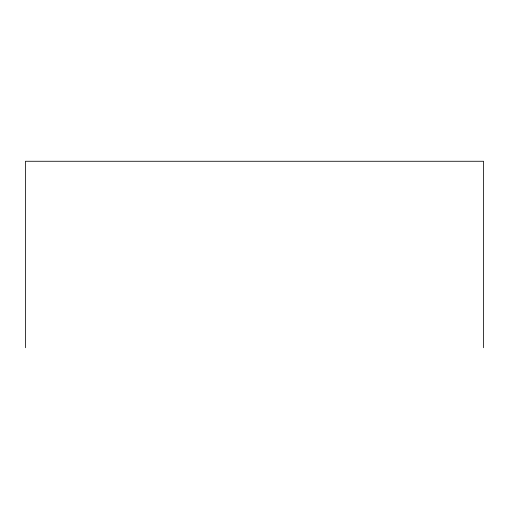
<?xml version="1.0" encoding="UTF-8"?>
<svg xmlns="http://www.w3.org/2000/svg" width="509" height="509" viewBox="0 0 509 509"><rect width="100%" height="100%" fill="white"/><g stroke="black" fill="none" stroke-linecap="round" stroke-linejoin="round"><path stroke-width="0.76" d="M483.55 347.73L483.55 161.27L25.45 161.27L25.45 347.73"/></g></svg>
